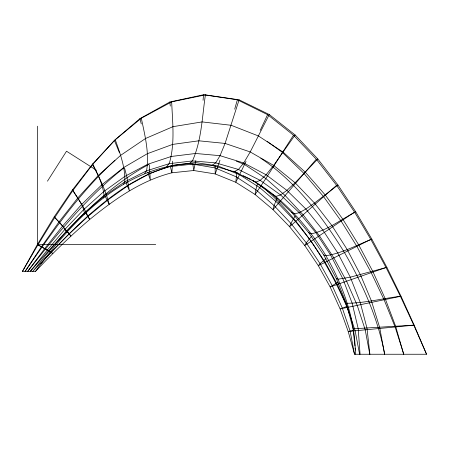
<?xml version="1.0" encoding="UTF-8"?>
<svg xmlns="http://www.w3.org/2000/svg" width="449" height="449" viewBox="0 0 449 449"><rect width="100%" height="100%" fill="white"/><g stroke="black" fill="none" stroke-linecap="round" stroke-linejoin="round"><path stroke-width="0.67" d="M172.702 161.174L171.866 172.803C140.778 180.672 114.186 199.519 89.688 219.505C70.6 235.703 52.696 253.23 35.488 271.404L22.45 271.404L37.368 244.542L54.222 216.794L72.586 189.731L92.735 163.868L115.258 139.751L141.312 118.222L171.681 101.867L205.401 94.879L239.098 99.83L269.277 114.546L295.111 134.969L317.813 158.957L337.957 185.027L355.765 211.861L371.851 239.171L386.875 267.34L401.008 296.211L414.146 325.115L426.55 354.25L354.53 354.25L348.205 331.463L340.118 308.934L330.138 286.922L318.319 265.69L304.77 245.53L289.622 226.734L273.009 209.621L255.094 194.501L235.798 182.277L215.228 173.948L193.727 170.513L171.866 172.803L170.367 166.517C138.623 174.813 111.93 194.905 87.645 216.194C71.262 231.229 55.732 247.158 40.848 263.681M215.099 165.799L215.228 173.948L219.971 160.22M203.055 100.284L203.543 94.75L237.353 99.779L267.604 114.669L293.489 135.205L316.298 159.227L336.582 185.297L354.558 212.108L370.823 239.39L386.056 267.525L400.418 296.351L413.815 325.194L426.55 354.25M205.401 94.879C202.134 116.97 201.629 140.234 192.453 160.927L189.22 163.694C122.353 167.219 72.345 220.605 35.488 271.404M84.502 214.173C83.694 205.126 76.981 197.425 72.586 189.731M236.791 172.697L235.798 182.277L246.03 161.399M195.815 160.607L193.727 170.513L192.846 164.138L170.367 166.517M257.636 183.243L255.851 189.714L255.094 194.501L265.842 178.534L293.489 135.205M234.709 109.152L237.353 99.779M239.098 99.83L225.078 143.427L220.038 155.685L215.711 162.875L211.889 165.423L189.22 163.694M103.466 197.919L104.134 196.073C103.017 184.606 97.613 174.117 92.735 163.868M260.196 130.378L267.604 114.669M277.072 198.284L274.058 205.558L273.009 209.621L316.298 159.227M269.277 114.546L250.216 151.942L243.706 162.965L238.458 169.458L234.21 171.67L211.889 165.423M123.554 184.124L124.783 181.845C125.411 167.275 120.012 153.272 115.258 139.751M22.45 271.404L37.963 244.806L54.733 217.535L72.805 190.584L92.455 164.682L114.394 140.414L139.897 118.648L169.89 101.974L203.543 94.75M47.459 181.177L66.519 151.218L96.473 170.283M295.066 216.182L290.896 223.383L289.622 226.734L336.582 185.297M295.111 134.969L273.637 165.395L266.117 174.768L260.212 180.335L255.694 182.159L234.21 171.67M144.685 173.432L146.554 170.822C149.534 153.21 144.887 135.396 141.312 118.222M311.64 236.236L306.263 242.853L304.77 245.53L354.558 212.108M166.674 166.456L169.234 163.672C175.2 143.68 172.489 122.364 171.681 101.867M317.813 158.957L295.083 182.749L286.917 190.382L280.58 194.95L275.922 196.404L272.863 194.698L252.439 180.217L255.694 182.159C284.935 200.276 308.199 226.515 325.957 255.745C343.244 285.71 355.316 319.329 355.367 354.25M114.938 160.332C79.568 192.582 52.202 232.256 25.105 271.404L41.572 246.58L59.049 221.834L77.84 197.914L98.252 175.48L120.691 155.315L145.588 138.472L173 126.663L202.112 121.909L231.184 125.288L258.45 135.974L283.123 152.132L305.292 172.18L325.149 194.877L342.856 219.258L358.667 244.828L372.788 271.392L385.208 298.686L395.664 326.361L403.662 354.25M123.885 167.887C86.741 197.307 56.871 234.417 27.658 271.404L44.771 248.527L62.568 226.06L81.46 204.604L101.749 184.836L123.671 167.55L147.345 153.693L172.618 144.41L198.862 140.806L225.078 143.427L250.216 151.942L273.637 165.395L295.083 182.749L314.491 203.038L331.845 225.477L347.167 249.498L360.407 274.715L371.368 300.791L379.652 327.388L384.58 354.25M326.047 258.596L320.053 263.642L318.319 265.69L370.823 239.39M337.957 185.027L314.491 203.038L305.887 209.049L299.259 212.686L294.555 213.825L291.715 212.405L272.863 194.698M148.737 164.435C101.39 190.196 65.487 231.555 30.268 271.404L47.297 250.071L64.982 229.271L83.682 209.599L103.618 191.717L124.895 176.362L147.513 164.34L171.254 156.471L195.652 153.474L220.038 155.685L243.706 162.965L266.117 174.768L286.917 190.382L305.887 209.049L322.876 230.101L337.743 252.967L350.299 277.185L360.21 302.368L366.985 328.157L369.886 354.25M355.765 211.861C341.094 219.235 327.647 230.393 311.32 233.794L308.738 232.689L291.715 212.405M338.338 282.073L330.138 286.922L386.056 267.525M371.851 239.171C356.77 245.098 342.11 253.208 325.957 255.745L323.707 254.937L308.738 232.689M349.535 314.429L346.735 306.51L340.118 308.934L400.418 296.351M386.875 267.34L350.299 277.185L338.17 279.177L336.346 278.616L323.707 254.937M401.008 296.211C382.829 298.372 364.571 303.232 346.308 303.294L336.346 278.616M353.879 330.442L348.205 331.463L413.815 325.194M414.146 325.115L353.543 328.786L353.054 328.617L346.308 303.294M37.368 126.191L37.368 244.542L155.719 244.542M354.53 354.25L350.097 330.986L342.267 307.969L332.125 285.435L320.053 263.642L306.263 242.853L290.896 223.383L274.058 205.558L255.851 189.714L236.146 176.788L215.015 167.881L192.846 164.138M236.297 161.124L244.593 164.553L265.842 178.534L285.323 195.697L303.232 214.948L319.475 235.86L333.977 258.074L346.617 281.282L357.163 305.213L365.16 329.617L369.791 354.25M50.176 251.524L37.368 244.542M233.89 171.142L238.217 173.263M243.162 175.682L251.199 179.611M37.963 244.806L52.825 253.511L50.198 251.519M260.807 158.273C296.233 181.912 322.438 216.889 344.574 252.742C362.809 284.369 377.957 318.189 384.698 354.25M267.138 141.328L282.342 152.385L303.984 173.46L323.544 196.595L341.117 221.06L356.944 246.484L371.256 272.756L384.047 299.651L395.064 326.861L403.803 354.25M261.963 186.352C299.528 218.68 327.27 261.217 346.735 306.51M54.733 217.535L59.723 222.597L70.903 236.067L67.019 231.112M54.222 216.794L62.568 226.06L66.705 232.245M72.805 190.584L82.728 205.827L89.688 219.505L85.506 212.669M92.455 164.682C99.526 177.17 105.532 190.348 109.191 204.256L105.189 196.32M114.394 140.414L119.355 152.531M125.978 182.513L129.374 190.746L126.994 177.462L124.581 168.111M147.766 172.102L150.297 179.909L149.377 164.744M139.897 118.648L141.283 123.885M359.604 354.25L355.103 330.66L347.436 307.324L337.356 284.481L325.233 262.401L311.28 241.371L295.65 221.683L278.459 203.683L259.853 187.727L239.715 174.801L218.124 166.023L195.483 162.56L172.545 165.344L150.106 173.308L128.566 185.201L107.968 199.844L88.178 216.233L69.146 233.918L50.759 252.45L32.771 271.404L49.154 251.086L66.379 231.353L84.676 212.798L104.134 196.073L124.783 181.845L146.554 170.822L169.234 163.672L192.453 160.927L215.711 162.875L238.458 169.458L260.212 180.335L280.58 194.95L299.259 212.686L316.023 232.913L330.638 255.083L342.828 278.694L352.196 303.339L358.195 328.634L360.064 354.25M353.054 328.617L354.923 345.932M355.148 348.014L355.372 350.091M169.89 101.974L170.289 106.065"/></g></svg>
